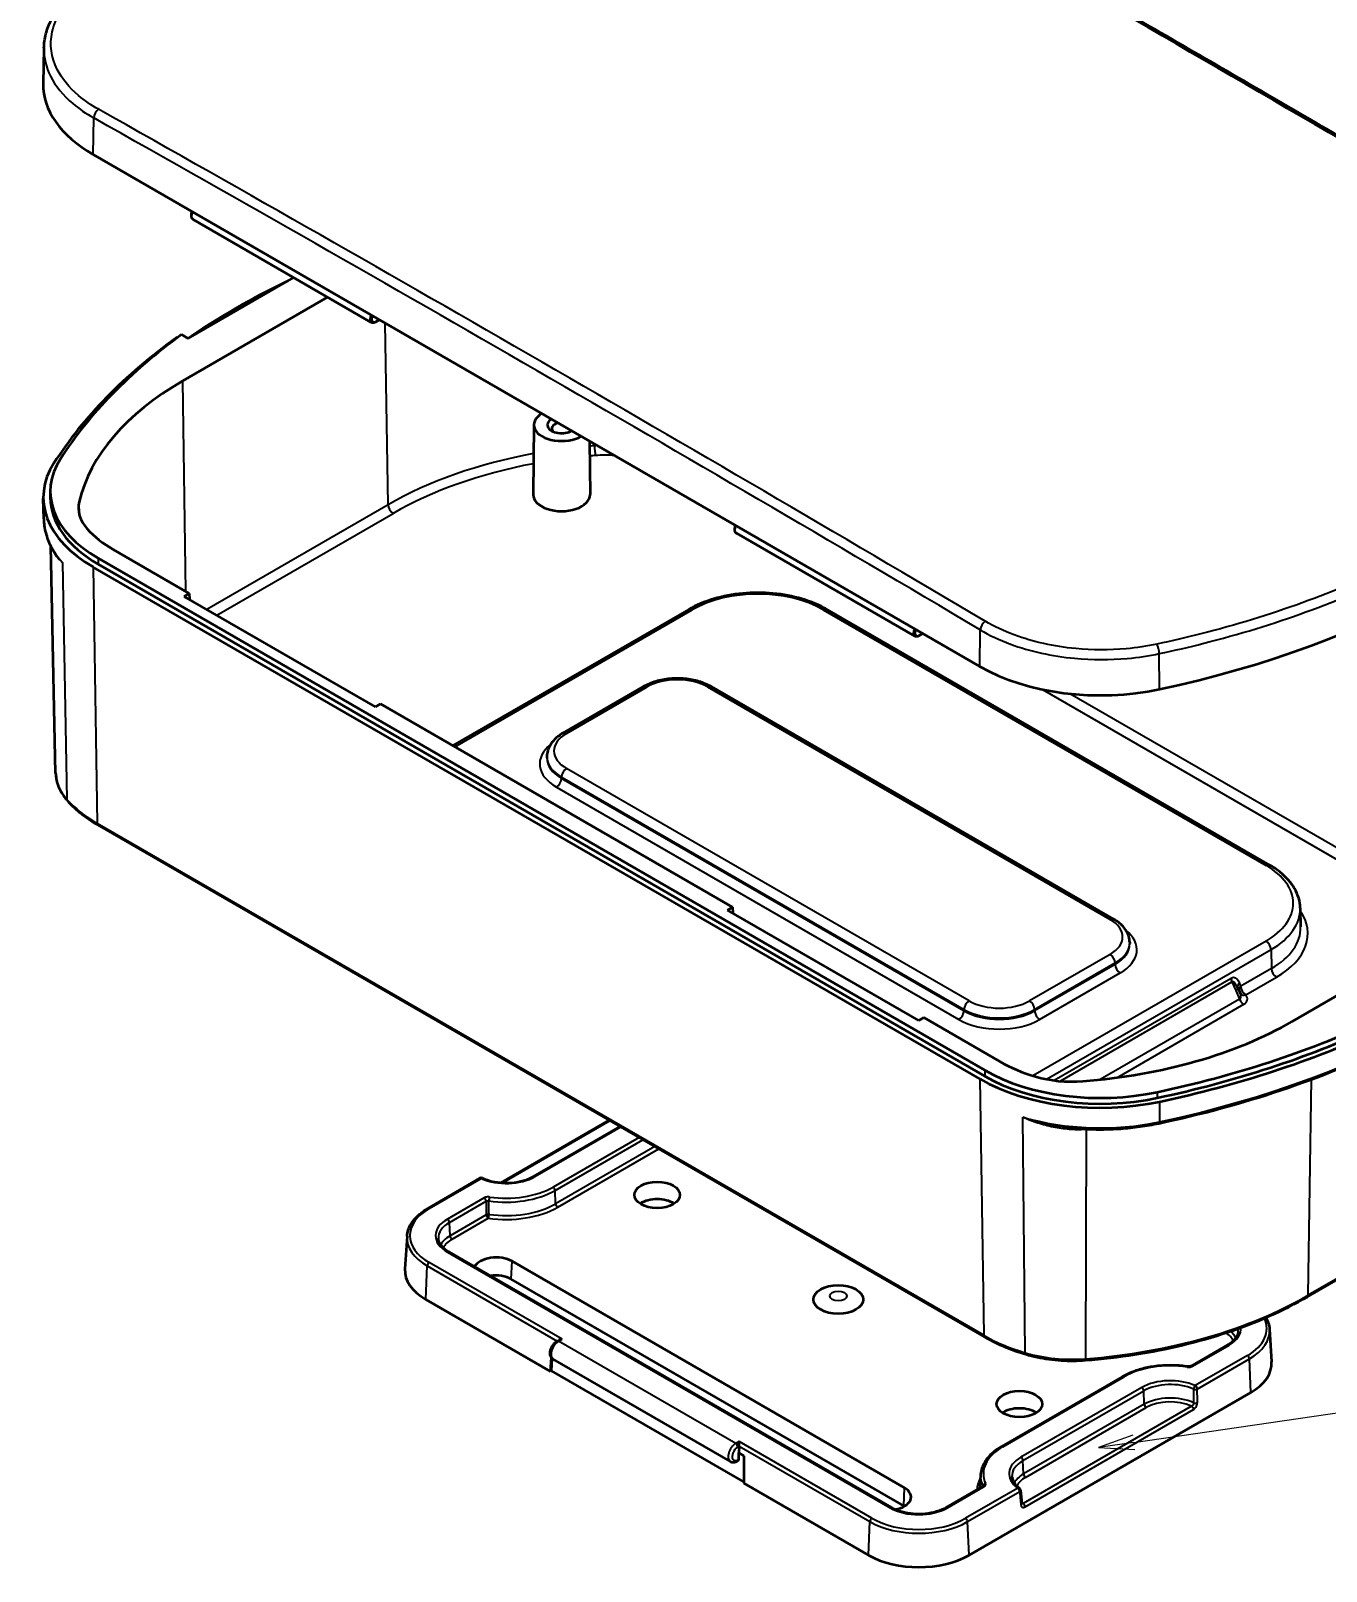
# Model space of a CAD drawing. Header units: millimetres. Extents: x 204 to 2721, y 201 to 622.
# Drawn here: x 434.2 to 525.3, y 266.4 to 374.6 of the extents above; entities that cross this region are included whole.
import ezdxf

# ---------------------------------------------------------------- set-up
doc = ezdxf.new("R2010")
doc.units = ezdxf.units.MM
doc.header["$LTSCALE"] = 1.5
for name, color, linetype, lineweight in [('Symbol (TK)', 100, 'Continuous', 18), ('Visible (ISO)', 7, 'Continuous', 35), ('Visible Narrow (ISO)', 7, 'Continuous', 25)]:
    doc.layers.add(name, color=color, linetype=linetype, lineweight=lineweight)
doc.styles.add('Note Text (TK2)', font='MS PGothic.ttf')

# ---------------------------------------------------------------- blocks, each defined once
blk = doc.blocks.new('バルーン1')
at = {"layer": 'Symbol (TK)', "color": 100}
for p, q in [((321.98, 82.72), (369.21, 89.59)), ((321.91, 83.22), (319.51, 82.36)), ((321.98, 82.72), (319.51, 82.36)), ((319.51, 82.36), (322.06, 82.23))]:
    blk.add_line(p, q, dxfattribs=at)
at = {"layer": 'Symbol (TK)'}
blk.add_circle((372.17, 90.02), 3, dxfattribs=at)
at = {"layer": 'Symbol (TK)', "color": 7, "insert": (372.17, 90.02), "char_height": 2, "attachment_point": 5, "style": 'Note Text (TK2)'}
blk.add_mtext('3', dxfattribs=at)

msp = doc.modelspace()

# ---------------------------------------------------------------- linework, layer by layer
at = {"layer": 'Visible (ISO)'}
for p, q in [((435.146, 373.369), (435.093, 370.892)), ((438.607, 365.908), (500.905, 329.94)), ((458.153, 354.114), (445.623, 361.349)), ((445.283, 352.982), (452.699, 357.263)), ((444.9, 350.008), (455.083, 355.887)), ((458.452, 354.135), (458.725, 354.293)), ((444.534, 353.042), (444.497, 353.064)), ((445.283, 352.982), (444.819, 353.25)), ((469.576, 346.91), (469.524, 342.011)), ((473.483, 345.772), (473.524, 342.011)), ((435.592, 342.229), (435.592, 341.821)), ((435.132, 340.303), (435.102, 341.735)), ((496.337, 332.069), (483.807, 339.303)), ((435.969, 322.45), (435.628, 338.383)), ((445.361, 335.064), (440.021, 338.147)), ((500.911, 300.958), (438.613, 336.925)), ((438.96, 337.534), (501.258, 301.567)), ((438.96, 337.126), (501.258, 301.158)), ((445.007, 334.86), (445.361, 335.064)), ((458.442, 327.103), (445.007, 334.86)), ((445.361, 335.064), (445.367, 334.652)), ((480.46, 333.949), (463.876, 324.374)), ((521.277, 315.986), (490.165, 333.949)), ((496.636, 332.09), (496.908, 332.247)), ((477.278, 328.519), (471.621, 325.253)), ((510.317, 312.189), (482.033, 328.519)), ((458.796, 327.307), (458.442, 327.103)), ((483.544, 313.018), (458.796, 327.307)), ((470.49, 323.624), (470.488, 323.528)), ((438.94, 318.803), (501.237, 282.835)), ((483.191, 312.814), (483.544, 313.018)), ((496.626, 305.058), (483.191, 312.814)), ((483.544, 313.018), (483.551, 312.607)), ((537.038, 313.18), (522.863, 304.996)), ((523.433, 312.953), (523.461, 311.633)), ((511.448, 310.56), (511.45, 310.464)), ((519.063, 307.312), (519.226, 306.939)), ((496.979, 305.262), (496.626, 305.058)), ((502.319, 302.179), (496.979, 305.262)), ((467.261, 293.667), (474.868, 298.059)), ((469.548, 294.107), (475.63, 297.619)), ((462.123, 291.862), (465.782, 293.974)), ((523.945, 285.652), (538.12, 293.835)), ((460.664, 289.901), (460.517, 287.61)), ((494.713, 270.837), (463.6, 288.8)), ((468.044, 288.147), (495.621, 272.226)), ((495.565, 270.969), (467.988, 286.891)), ((461.978, 285.462), (470.733, 280.407)), ((471.211, 282.532), (471.357, 282.616)), ((521.274, 283.37), (521.421, 281.078)), ((470.898, 282.225), (470.9, 282.244)), ((470.9, 282.244), (470.908, 282.239)), ((470.901, 282.229), (470.901, 282.243)), ((518.338, 282.268), (515.764, 280.782)), ((470.733, 280.407), (470.82, 281.364)), ((470.818, 280.456), (470.733, 280.407)), ((470.818, 280.456), (470.858, 281.32)), ((484.335, 272.652), (470.818, 280.456)), ((483.382, 274.075), (470.936, 281.26)), ((510.913, 280.023), (502.428, 275.124)), ((500.161, 267.499), (519.96, 278.93)), ((484.002, 275.152), (483.981, 274.691)), ((484.002, 275.161), (484.002, 275.479)), ((483.857, 274.102), (483.941, 274.151)), ((483.981, 274.691), (484.335, 274.487)), ((483.983, 274.243), (483.983, 274.69)), ((484.335, 274.487), (484.335, 272.554)), ((500.969, 273.163), (500.91, 272.249)), ((484.335, 272.554), (493.09, 267.499)), ((501.113, 272.323), (498.539, 270.837))]:
    msp.add_line(p, q, dxfattribs=at)
for centre, start, end in [((465.882, 293.801), 65.72185, 120), ((503.575, 272.039), 4.87454, 53.53549)]:
    msp.add_arc(centre, 0.2, start, end, dxfattribs=at)
for centre, major_axis, ratio, start_param, end_param in [((447.092, 370.806), (-12, 0), 0.5773503, 6.2708424, 7.0685835), ((487.434, 332.614), (54.978, 0), 0.5773503, 2.2650543, 2.4446971), ((487.434, 333.227), (-54.991, 0), 0.5773503, 5.6083135, 5.9296955), ((487.434, 333.635), (-54.5, 0), 0.5773503, 5.6101216, 5.9296955), ((463.022, 339.545), (-25.628, 0), 0.5773503, 5.4977871, 6.1498428), ((471.524, 346.903), (-1.948, 0), 0.5773503, 5.4977871, 8.6393798), ((471.524, 346.903), (-1, 0), 0.5773503, 5.4977871, 8.6393798), ((471.524, 346.658), (-0.697, 0), 0.5773503, 5.0531128, 6.8822816), ((471.524, 346.658), (0.697, 0), 0.5773503, 5.684089, 5.9424615), ((494.505, 358.13), (55, 0), 0.5773503, 5.0658788, 5.9296955), ((447.092, 341.821), (-11.991, 0), 0.5773503, 5.9296955, 7.0685835), ((447.092, 342.229), (-11.5, 0), 0.5773503, 5.9296955, 7.0685835), ((471.524, 342.004), (2, 0), 0.5773503, 3.1354218, 6.2893562), ((447.092, 341.821), (-11.5, 0), 0.5773503, 0, 0.7853982), ((443.2, 341.08), (-5.628, 0), 0.5773503, 6.1498428, 6.7557206), ((447.092, 342.229), (-10, 0), 0.5773503, 0.4725353, 0.7853982), ((509.39, 334.839), (12, 0), 0.5773503, 3.9269908, 5.0658788), ((504.741, 315.459), (-25.628, 0), 0.5773503, 1.7041389, 2.3561945), ((494.505, 329.552), (54.5, 0), 0.5773503, 5.0658788, 5.3854527), ((494.505, 329.144), (54.5, 0), 0.5773503, 5.0658788, 5.3862604), ((494.505, 329.144), (-54.991, 0), 0.5773503, 1.9242862, 2.2456682), ((509.39, 306.261), (-10, 0), 0.5773503, 0.7853982, 1.0982611), ((509.39, 305.853), (-11.991, 0), 0.5773503, 0.7853982, 1.9242862), ((509.39, 306.261), (11.5, 0), 0.5773503, 3.9269908, 5.0658788), ((509.39, 305.853), (11.5, 0), 0.5773503, 3.9269908, 5.0658788), ((507.4, 304.014), (-5.628, 0), 0.5773503, 1.0982611, 1.7041389), ((478.241, 291.585), (-1.6, 0), 0.5773503, 3.866295, 5.558483), ((466.927, 287.503), (-1.579, 0), 0.5773503, 3.9269908, 6.003098), ((465.513, 287.503), (-5, 0), 0.5773503, 6.2461189, 7.0685835), ((466.927, 286.278), (-1.5, 0), 0.5773503, 3.9269908, 4.9850652), ((471.557, 282.501), (0.283, 0), 0.5773503, 1.5707963, 2.3561945), ((516.425, 280.971), (5, 0), 0.5773503, 5.4977871, 6.3202517), ((503.697, 276.888), (-1.6, 0), 0.5773503, 3.866295, 5.558483), ((483.86, 275.234), (-0.092, 0.178), 0.6067281, 3.9560604, 4.0084203), ((483.841, 274.325), (0.1, -0.173), 0.5773503, 0, 0.7853982), ((494.505, 271.581), (1.579, 0), 0.5773503, 5.0077504, 7.0685835), ((1404.687, 847.112), (585.353, 1142.403), 0.6045623, 2.3727962, 2.3736715), ((494.505, 270.356), (-1.5, 0), 0.5773503, 3.8745599, 3.9269908), ((496.626, 269.54), (5, 0), 0.5773503, 3.9269908, 5.4977871)]:
    msp.add_ellipse(centre, major_axis=major_axis, ratio=ratio, start_param=start_param, end_param=end_param, dxfattribs=at)
for centre, major_axis in [((478.241, 292.81), (1.6, 0)), ((490.969, 285.462), (1.75, 0)), ((503.697, 278.113), (1.6, 0))]:
    msp.add_ellipse(centre, major_axis=major_axis, ratio=0.5773503, dxfattribs=at)
for points, knots in [([(480.887, 393.15), (485.039, 390.811), (489.192, 388.459), (497.499, 383.733), (501.653, 381.358), (509.96, 376.585), (514.114, 374.186), (522.422, 369.367), (526.576, 366.945), (534.885, 362.079), (539.039, 359.634), (543.194, 357.177)], [1.558526565, 1.558526565, 1.558526565, 1.558526565, 1.56343447, 1.56343447, 1.568342374, 1.568342374, 1.573250279, 1.573250279, 1.578158184, 1.578158184, 1.583066089, 1.583066089, 1.583066089, 1.583066089]), ([(435.146, 373.369), (435.15, 373.538), (435.163, 373.707), (435.211, 374.044), (435.244, 374.212), (435.331, 374.544), (435.384, 374.709), (435.509, 375.035), (435.581, 375.196), (435.743, 375.515), (435.833, 375.671), (435.931, 375.825)], [0.91312996, 0.91312996, 0.91312996, 0.91312996, 0.99123119, 0.99123119, 1.06933242, 1.06933242, 1.14743365, 1.14743365, 1.22553488, 1.22553488, 1.30363611, 1.30363611, 1.30363611, 1.30363611]), ([(445.552, 361.898), (445.542, 361.876), (445.533, 361.854), (445.507, 361.782), (445.495, 361.731), (445.484, 361.631), (445.486, 361.582), (445.505, 361.492), (445.523, 361.45), (445.569, 361.388), (445.594, 361.365), (445.623, 361.349)], [0.9143746, 0.9143746, 0.9143746, 0.9143746, 1.0716408, 1.0716408, 1.4218612, 1.4218612, 1.7755651, 1.7755651, 2.1081064, 2.1081064, 2.3561945, 2.3561945, 2.3561945, 2.3561945]), ([(458.452, 354.135), (458.433, 354.124), (458.414, 354.115), (458.375, 354.099), (458.355, 354.093), (458.315, 354.085), (458.294, 354.083), (458.253, 354.083), (458.232, 354.085), (458.191, 354.096), (458.172, 354.104), (458.153, 354.114)], [3.14159265, 3.14159265, 3.14159265, 3.14159265, 3.29867229, 3.29867229, 3.45575192, 3.45575192, 3.61283155, 3.61283155, 3.76991118, 3.76991118, 3.92699082, 3.92699082, 3.92699082, 3.92699082]), ([(435.132, 340.303), (435.136, 340.139), (435.149, 339.975), (435.195, 339.648), (435.228, 339.486), (435.312, 339.162), (435.363, 339.002), (435.485, 338.684), (435.555, 338.526), (435.714, 338.215), (435.802, 338.062), (435.899, 337.91)], [2.3685374, 2.3685374, 2.3685374, 2.3685374, 2.43695971, 2.43695971, 2.50538203, 2.50538203, 2.57380435, 2.57380435, 2.64222666, 2.64222666, 2.71064898, 2.71064898, 2.71064898, 2.71064898]), ([(483.736, 339.852), (483.726, 339.831), (483.717, 339.809), (483.691, 339.737), (483.679, 339.686), (483.668, 339.586), (483.67, 339.537), (483.689, 339.447), (483.706, 339.405), (483.753, 339.343), (483.778, 339.32), (483.807, 339.303)], [0.9143746, 0.9143746, 0.9143746, 0.9143746, 1.0716408, 1.0716408, 1.4218612, 1.4218612, 1.7755651, 1.7755651, 2.1081064, 2.1081064, 2.3561945, 2.3561945, 2.3561945, 2.3561945]), ([(490.165, 333.949), (489.643, 334.25), (489.049, 334.498), (487.767, 334.875), (487.08, 335.004), (485.672, 335.133), (484.952, 335.133), (483.545, 335.004), (482.857, 334.875), (481.575, 334.498), (480.981, 334.25), (480.46, 333.949)], [0, 0, 0, 0, 0.3141593, 0.3141593, 0.6283185, 0.6283185, 0.9424778, 0.9424778, 1.2566371, 1.2566371, 1.5707963, 1.5707963, 1.5707963, 1.5707963]), ([(496.636, 332.09), (496.617, 332.079), (496.598, 332.069), (496.559, 332.054), (496.539, 332.048), (496.498, 332.039), (496.478, 332.037), (496.436, 332.038), (496.416, 332.04), (496.375, 332.05), (496.355, 332.058), (496.337, 332.069)], [3.14159265, 3.14159265, 3.14159265, 3.14159265, 3.29867229, 3.29867229, 3.45575192, 3.45575192, 3.61283155, 3.61283155, 3.76991118, 3.76991118, 3.92699082, 3.92699082, 3.92699082, 3.92699082]), ([(482.033, 328.519), (481.771, 328.671), (481.477, 328.793), (480.848, 328.978), (480.513, 329.04), (479.83, 329.103), (479.481, 329.103), (478.797, 329.04), (478.463, 328.978), (477.834, 328.793), (477.54, 328.671), (477.278, 328.519)], [0, 0, 0, 0, 0.3141593, 0.3141593, 0.6283185, 0.6283185, 0.9424778, 0.9424778, 1.2566371, 1.2566371, 1.5707963, 1.5707963, 1.5707963, 1.5707963]), ([(471.621, 325.253), (471.492, 325.179), (471.371, 325.097), (471.147, 324.92), (471.044, 324.824), (470.86, 324.618), (470.779, 324.508), (470.643, 324.274), (470.589, 324.15), (470.514, 323.892), (470.493, 323.758), (470.49, 323.624)], [1.57079633, 1.57079633, 1.57079633, 1.57079633, 1.72540738, 1.72540738, 1.88001843, 1.88001843, 2.03462948, 2.03462948, 2.18924053, 2.18924053, 2.34385158, 2.34385158, 2.34385158, 2.34385158]), ([(435.969, 322.45), (435.972, 322.313), (435.986, 322.176), (436.035, 321.905), (436.07, 321.77), (436.162, 321.504), (436.218, 321.373), (436.351, 321.115), (436.427, 320.989), (436.598, 320.742), (436.693, 320.622), (436.796, 320.505)], [2.3685374, 2.3685374, 2.3685374, 2.3685374, 2.46057587, 2.46057587, 2.55261434, 2.55261434, 2.64465281, 2.64465281, 2.73669128, 2.73669128, 2.82872974, 2.82872974, 2.82872974, 2.82872974]), ([(436.796, 320.505), (436.908, 320.378), (437.027, 320.254), (437.277, 320.011), (437.408, 319.891), (437.683, 319.658), (437.827, 319.544), (438.125, 319.322), (438.281, 319.214), (438.602, 319.004), (438.768, 318.901), (438.94, 318.803)], [2.82872974, 2.82872974, 2.82872974, 2.82872974, 2.89130233, 2.89130233, 2.95387491, 2.95387491, 3.01644749, 3.01644749, 3.07902007, 3.07902007, 3.14159265, 3.14159265, 3.14159265, 3.14159265]), ([(513.496, 297.837), (516.461, 298.468), (519.331, 299.248), (524.799, 301.082), (527.396, 302.136), (532.24, 304.487), (534.487, 305.784), (538.564, 308.584), (540.395, 310.087), (543.583, 313.256), (544.942, 314.923), (546.043, 316.646)], [4.28048065, 4.28048065, 4.28048065, 4.28048065, 4.45324398, 4.45324398, 4.62600731, 4.62600731, 4.79877065, 4.79877065, 4.97153398, 4.97153398, 5.14429731, 5.14429731, 5.14429731, 5.14429731]), ([(523.433, 312.953), (523.428, 313.191), (523.391, 313.429), (523.255, 313.892), (523.158, 314.118), (522.908, 314.549), (522.757, 314.756), (522.408, 315.147), (522.21, 315.332), (521.773, 315.677), (521.534, 315.838), (521.277, 315.986)], [5.51013005, 5.51013005, 5.51013005, 5.51013005, 5.6647411, 5.6647411, 5.81935215, 5.81935215, 5.97396321, 5.97396321, 6.12857426, 6.12857426, 6.28318531, 6.28318531, 6.28318531, 6.28318531]), ([(511.448, 310.56), (511.445, 310.694), (511.424, 310.828), (511.349, 311.086), (511.295, 311.21), (511.16, 311.444), (511.078, 311.554), (510.894, 311.76), (510.791, 311.856), (510.567, 312.033), (510.446, 312.115), (510.317, 312.189)], [5.51013005, 5.51013005, 5.51013005, 5.51013005, 5.6647411, 5.6647411, 5.81935215, 5.81935215, 5.97396321, 5.97396321, 6.12857426, 6.12857426, 6.28318531, 6.28318531, 6.28318531, 6.28318531]), ([(506.691, 297.593), (507.14, 297.532), (507.595, 297.487), (508.511, 297.427), (508.972, 297.412), (509.894, 297.414), (510.355, 297.431), (511.27, 297.494), (511.724, 297.542), (512.621, 297.667), (513.063, 297.744), (513.496, 297.837)], [3.69734925, 3.69734925, 3.69734925, 3.69734925, 3.81397553, 3.81397553, 3.93060181, 3.93060181, 4.04722809, 4.04722809, 4.16385437, 4.16385437, 4.28048065, 4.28048065, 4.28048065, 4.28048065]), ([(465.964, 293.983), (466.167, 293.892), (466.396, 293.816), (466.884, 293.706), (467.143, 293.671), (467.669, 293.645), (467.935, 293.655), (468.451, 293.717), (468.7, 293.77), (469.158, 293.913), (469.368, 294.003), (469.548, 294.107)], [3.2637842, 3.2637842, 3.2637842, 3.2637842, 3.5535051, 3.5535051, 3.8432261, 3.8432261, 4.1329471, 4.1329471, 4.422668, 4.422668, 4.712389, 4.712389, 4.712389, 4.712389]), ([(460.664, 289.901), (460.674, 290.053), (460.703, 290.203), (460.799, 290.497), (460.866, 290.641), (461.034, 290.918), (461.135, 291.052), (461.368, 291.306), (461.5, 291.428), (461.792, 291.656), (461.951, 291.763), (462.123, 291.862)], [3.9640572, 3.9640572, 3.9640572, 3.9640572, 4.11372356, 4.11372356, 4.26338991, 4.26338991, 4.41305627, 4.41305627, 4.56272262, 4.56272262, 4.71238898, 4.71238898, 4.71238898, 4.71238898]), ([(463.6, 288.8), (463.507, 288.854), (463.422, 288.911), (463.269, 289.03), (463.202, 289.093), (463.085, 289.22), (463.036, 289.285), (462.957, 289.415), (462.927, 289.481), (462.884, 289.611), (462.872, 289.676), (462.868, 289.741)], [3.14159265, 3.14159265, 3.14159265, 3.14159265, 3.29125901, 3.29125901, 3.44092537, 3.44092537, 3.59059172, 3.59059172, 3.74025808, 3.74025808, 3.88992443, 3.88992443, 3.88992443, 3.88992443]), ([(508.348, 281.195), (509.517, 281.285), (510.675, 281.42), (512.953, 281.775), (514.072, 281.995), (516.251, 282.519), (517.312, 282.822), (519.356, 283.505), (520.341, 283.885), (522.216, 284.717), (523.108, 285.168), (523.945, 285.652)], [4.06033335, 4.06033335, 4.06033335, 4.06033335, 4.19074448, 4.19074448, 4.3211556, 4.3211556, 4.45156673, 4.45156673, 4.58197785, 4.58197785, 4.71238898, 4.71238898, 4.71238898, 4.71238898]), ([(521.023, 284.189), (521.091, 284.068), (521.146, 283.944), (521.235, 283.671), (521.265, 283.521), (521.274, 283.37)], [0.47004067, 0.47004067, 0.47004067, 0.47004067, 0.59866542, 0.59866542, 0.74833178, 0.74833178, 0.74833178, 0.74833178]), ([(470.936, 281.26), (470.894, 281.285), (470.856, 281.318), (470.793, 281.397), (470.769, 281.444), (470.732, 281.552), (470.723, 281.614), (470.722, 281.752), (470.732, 281.827), (470.773, 281.979), (470.802, 282.054), (470.877, 282.197), (470.921, 282.264), (471.022, 282.386), (471.079, 282.44), (471.163, 282.503), (471.187, 282.518), (471.211, 282.532)], [2.3561945, 2.3561945, 2.3561945, 2.3561945, 2.5792375, 2.5792375, 2.8239863, 2.8239863, 3.1283899, 3.1283899, 3.4880348, 3.4880348, 3.8533976, 3.8533976, 4.213892, 4.213892, 4.5766822, 4.5766822, 4.712389, 4.712389, 4.712389, 4.712389]), ([(501.237, 282.835), (501.409, 282.736), (501.585, 282.64), (501.948, 282.455), (502.134, 282.366), (502.516, 282.195), (502.711, 282.113), (503.109, 281.957), (503.313, 281.882), (503.727, 281.74), (503.938, 281.673), (504.152, 281.61)], [3.14159265, 3.14159265, 3.14159265, 3.14159265, 3.20416524, 3.20416524, 3.26673782, 3.26673782, 3.3293104, 3.3293104, 3.39188298, 3.39188298, 3.45445556, 3.45445556, 3.45445556, 3.45445556]), ([(519.07, 283.209), (519.066, 283.144), (519.054, 283.079), (519.011, 282.949), (518.981, 282.883), (518.902, 282.753), (518.853, 282.688), (518.736, 282.561), (518.669, 282.498), (518.516, 282.379), (518.431, 282.322), (518.338, 282.268)], [0.82246455, 0.82246455, 0.82246455, 0.82246455, 0.9721309, 0.9721309, 1.12179726, 1.12179726, 1.27146361, 1.27146361, 1.42112997, 1.42112997, 1.57079633, 1.57079633, 1.57079633, 1.57079633]), ([(504.152, 281.61), (504.41, 281.534), (504.675, 281.467), (505.217, 281.352), (505.493, 281.305), (506.055, 281.229), (506.339, 281.201), (506.911, 281.164), (507.199, 281.156), (507.775, 281.16), (508.062, 281.173), (508.348, 281.195)], [3.45445556, 3.45445556, 3.45445556, 3.45445556, 3.57563112, 3.57563112, 3.69680668, 3.69680668, 3.81798224, 3.81798224, 3.93915779, 3.93915779, 4.06033335, 4.06033335, 4.06033335, 4.06033335]), ([(515.511, 280.747), (515.19, 280.795), (514.861, 280.824), (514.2, 280.842), (513.867, 280.831), (513.214, 280.77), (512.892, 280.72), (512.272, 280.582), (511.974, 280.494), (511.414, 280.283), (511.152, 280.161), (510.913, 280.023)], [0.5296011, 0.5296011, 0.5296011, 0.5296011, 0.7378402, 0.7378402, 0.9460792, 0.9460792, 1.1543182, 1.1543182, 1.3625573, 1.3625573, 1.5707963, 1.5707963, 1.5707963, 1.5707963]), ([(515.764, 280.782), (515.755, 280.777), (515.744, 280.771), (515.716, 280.761), (515.7, 280.756), (515.666, 280.748), (515.647, 280.745), (515.608, 280.742), (515.589, 280.741), (515.549, 280.742), (515.53, 280.744), (515.511, 280.747), (515.511, 280.747), (515.511, 280.747)], [0, 0, 0, 0, 0.008249023, 0.008249023, 0.016567038, 0.016567038, 0.024885053, 0.024885053, 0.033203068, 0.033203068, 0.041521083, 0.041521083, 0.041590074, 0.041590074, 0.041590074, 0.041590074]), ([(502.428, 275.124), (502.257, 275.025), (502.097, 274.918), (501.805, 274.689), (501.673, 274.568), (501.44, 274.314), (501.339, 274.18), (501.171, 273.903), (501.104, 273.759), (501.008, 273.465), (500.979, 273.314), (500.969, 273.163)], [1.57079633, 1.57079633, 1.57079633, 1.57079633, 1.72046268, 1.72046268, 1.87012904, 1.87012904, 2.01979539, 2.01979539, 2.16946175, 2.16946175, 2.31912811, 2.31912811, 2.31912811, 2.31912811]), ([(483.382, 274.075), (483.412, 274.058), (483.444, 274.045), (483.511, 274.027), (483.544, 274.023), (483.611, 274.022), (483.644, 274.026), (483.708, 274.039), (483.739, 274.048), (483.799, 274.072), (483.828, 274.086), (483.857, 274.102)], [3.92699082, 3.92699082, 3.92699082, 3.92699082, 4.08407045, 4.08407045, 4.24115008, 4.24115008, 4.39822972, 4.39822972, 4.55530935, 4.55530935, 4.71238898, 4.71238898, 4.71238898, 4.71238898]), ([(503.173, 273.003), (503.176, 272.949), (503.186, 272.894), (503.217, 272.785), (503.238, 272.731), (503.294, 272.621), (503.329, 272.567), (503.411, 272.458), (503.458, 272.405), (503.567, 272.3), (503.627, 272.249), (503.694, 272.2)], [2.39326087, 2.39326087, 2.39326087, 2.39326087, 2.51848892, 2.51848892, 2.64371697, 2.64371697, 2.76894502, 2.76894502, 2.89417307, 2.89417307, 3.01940112, 3.01940112, 3.01940112, 3.01940112]), ([(501.137, 272.341), (501.137, 272.341), (501.137, 272.341), (501.135, 272.339), (501.132, 272.336), (501.125, 272.33), (501.119, 272.327), (501.113, 272.323)], [0.02643029, 0.02643029, 0.02643029, 0.02643029, 0.029708155, 0.029708155, 0.035649115, 0.035649115, 0.041590074, 0.041590074, 0.041590074, 0.041590074]), ([(498.539, 270.837), (498.348, 270.727), (498.124, 270.632), (497.631, 270.484), (497.362, 270.432), (496.806, 270.377), (496.52, 270.375), (495.96, 270.421), (495.686, 270.47), (495.183, 270.611), (494.953, 270.704), (494.742, 270.821), (494.727, 270.829), (494.713, 270.837)], [1.5707963, 1.5707963, 1.5707963, 1.5707963, 1.8780183, 1.8780183, 2.1872073, 2.1872073, 2.4981185, 2.4981185, 2.8091058, 2.8091058, 3.1184842, 3.1184842, 3.1415927, 3.1415927, 3.1415927, 3.1415927]), ([(503.859, 271.11), (503.859, 271.11), (503.858, 271.111), (503.857, 271.114), (503.856, 271.117), (503.854, 271.126), (503.853, 271.132), (503.853, 271.138)], [0.045348968, 0.045348968, 0.045348968, 0.045348968, 0.050023963, 0.050023963, 0.055434539, 0.055434539, 0.060845114, 0.060845114, 0.060845114, 0.060845114])]:
    msp.add_open_spline(points, degree=3, knots=knots, dxfattribs=at)
msp.add_open_spline([(519.226, 306.938), (519.226, 306.938), (519.226, 306.939), (519.226, 306.939)], degree=3, dxfattribs=at)
at = {"layer": 'Visible Narrow (ISO)'}
for p, q in [((438.607, 365.908), (438.645, 368.475)), ((458.697, 354.309), (458.473, 354.179)), ((459.328, 341.3), (459.137, 354.055)), ((445.122, 335.202), (444.9, 350.008)), ((473.837, 345.444), (473.837, 345.568)), ((437.641, 340.57), (437.621, 341.512)), ((459.328, 341.3), (446.59, 333.946)), ((447.291, 333.541), (459.681, 340.695)), ((436.442, 337.245), (436.761, 320.601)), ((438.613, 336.925), (438.888, 318.913)), ((438.96, 337.534), (438.96, 337.126)), ((464.022, 324.29), (480.71, 333.924)), ((489.915, 333.924), (521.027, 315.961)), ((496.88, 332.263), (496.656, 332.134)), ((500.905, 329.94), (500.943, 332.508)), ((513.544, 328.339), (513.526, 330.836)), ((471.871, 325.229), (477.528, 328.495)), ((481.783, 328.495), (510.067, 312.165)), ((505.325, 328.32), (534.294, 311.595)), ((534.995, 312), (507.243, 328.022)), ((500.155, 306.442), (471.871, 322.772)), ((471.163, 321.465), (499.447, 305.135)), ((471.518, 322.167), (471.516, 322.07)), ((499.8, 305.74), (471.516, 322.07)), ((471.518, 322.167), (499.802, 305.837)), ((501.186, 282.946), (438.888, 318.913)), ((521.027, 310.647), (504.634, 301.183)), ((510.067, 309.708), (504.41, 306.442)), ((505.606, 300.934), (521.381, 310.042)), ((521.381, 310.042), (521.401, 308.71)), ((504.764, 305.837), (510.421, 309.103)), ((510.422, 309.006), (504.765, 305.74)), ((510.421, 309.103), (510.422, 309.006)), ((521.401, 308.71), (519.249, 307.467)), ((505.119, 305.135), (510.776, 308.401)), ((518.57, 308.019), (506.146, 300.846)), ((506.553, 300.802), (518.633, 307.776)), ((518.577, 308.023), (518.57, 308.019)), ((518.633, 307.776), (518.894, 307.179)), ((519.602, 306.862), (521.754, 308.104)), ((519.165, 306.558), (509.377, 300.906)), ((518.894, 307.179), (519.165, 306.558)), ((499.802, 305.837), (499.8, 305.74)), ((504.764, 305.837), (504.765, 305.74)), ((510.535, 301.045), (519.462, 306.199)), ((500.911, 300.958), (501.186, 282.946)), ((501.258, 301.567), (501.258, 301.158)), ((523.997, 285.763), (524.228, 300.93)), ((513.371, 300.032), (513.371, 299.624)), ((513.541, 299.358), (513.531, 297.942)), ((467.365, 293.66), (474.926, 298.026)), ((504.109, 281.718), (503.946, 298.272)), ((469.648, 294.097), (475.689, 297.585)), ((476.966, 296.848), (470.925, 293.36)), ((471.066, 293.124), (477.241, 296.689)), ((508.362, 281.297), (508.408, 297.435)), ((478.075, 296.207), (471.107, 292.185)), ((471.249, 291.948), (478.351, 296.049)), ((462.223, 291.852), (465.882, 293.964)), ((538.171, 293.946), (523.997, 285.763)), ((466.074, 292.601), (463.5, 291.115)), ((463.641, 290.878), (466.215, 292.364)), ((471.107, 292.185), (471.066, 293.124)), ((466.233, 291.411), (463.683, 289.939)), ((463.824, 289.703), (466.374, 291.175)), ((463.683, 289.939), (463.641, 290.878)), ((471.557, 282.664), (462.223, 288.053)), ((463.5, 288.79), (494.613, 270.827)), ((467.988, 286.891), (468.044, 288.147)), ((461.978, 285.462), (462.082, 287.817)), ((462.082, 287.817), (471.223, 282.539)), ((471.311, 282.522), (471.557, 282.664)), ((483.757, 275.337), (471.311, 282.522)), ((515.864, 280.772), (518.438, 282.258)), ((519.715, 281.521), (516.056, 279.408)), ((516.198, 279.172), (519.856, 281.285)), ((519.96, 278.93), (519.856, 281.285)), ((502.528, 275.114), (511.013, 280.013)), ((512.29, 279.275), (503.805, 274.377)), ((503.946, 274.14), (512.432, 279.039)), ((512.473, 278.1), (512.432, 279.039)), ((515.792, 277.967), (503.95, 271.13)), ((512.473, 278.1), (503.988, 273.201)), ((504.091, 270.894), (515.933, 277.731)), ((504.129, 272.965), (512.614, 277.864)), ((484.002, 275.479), (483.757, 275.337)), ((483.898, 275.092), (484.002, 275.152)), ((493.336, 270.09), (484.002, 275.479)), ((484.002, 275.161), (493.195, 269.854)), ((483.983, 274.243), (483.898, 274.194)), ((503.988, 273.201), (503.946, 274.14)), ((495.565, 270.969), (495.621, 272.226)), ((498.639, 270.827), (501.213, 272.313)), ((503.575, 272.202), (499.916, 270.09)), ((500.057, 269.854), (503.716, 271.966)), ((493.09, 267.499), (493.195, 269.854)), ((500.161, 267.499), (500.057, 269.854))]:
    msp.add_line(p, q, dxfattribs=at)
for centre, major_axis, ratio, start_param, end_param in [((556.103, -2530.501), (1841.804, -3082.488), 0.5671862, 2.3353491, 2.3598886), ((438.999, 368.672), (-0.245, -0.436), 0.5842659, 3.9288716, 5.4740172), ((425.835, -2605.711), (-1747.784, 3136.755), 0.5873385, 5.4943977, 5.5189372), ((425.491, -2605.903), (1747.54, -3136.318), 0.5873385, 2.352805, 2.3773445), ((445.87, 361.784), (0.245, 0.436), 0.5853545, 1.6839885, 3.1344134), ((458.407, 354.545), (-0.255, -0.43), 0.5692334, 4.8395498, 6.2899746), ((458.477, 354.503), (0.205, 0.343), 0.5671877, 1.7267745, 3.9354181), ((458.402, 354.222), (0.05, -0.0866), 0.5773503, 0, 0.7679449), ((477.197, 330.984), (-25.27, 0), 0.5773503, 4.8457315, 4.8597145), ((474.538, 342.428), (-5.27, 0), 0.5773503, 4.8091354, 4.8457315), ((473.904, 345.165), (0.039, -0.499), 0.1085514, 4.110153, 5.6634961), ((477.197, 330.984), (-25.27, 0), 0.5773503, 5.01962, 5.4977871), ((477.197, 330.582), (24.77, 0), 0.5773503, 1.8847574, 2.3561945), ((477.197, 330.582), (24.77, 0), 0.5773503, 1.7041389, 1.7208154), ((474.538, 342.027), (4.77, 0), 0.5773503, 1.4203909, 1.7041389), ((459.681, 341.103), (0.25, -0.433), 0.5773503, 3.9444441, 5.4977871), ((447.092, 340.388), (-11.961, 0), 0.5773503, 0.0123429, 0.4725353), ((484.053, 339.738), (0.245, 0.436), 0.5853545, 1.6839885, 3.1344134), ((485.312, 331.267), (6.509, 0), 0.5773503, 0.7853982, 2.3561945), ((480.71, 333.516), (-0.25, 0.433), 0.5773503, 5.4977871, 6.2831853), ((489.915, 333.516), (0.25, 0.433), 0.5773503, 0, 0.7853982), ((496.591, 332.5), (-0.255, -0.43), 0.5692334, 4.8395498, 6.2899746), ((496.661, 332.458), (0.205, 0.343), 0.5671877, 1.7267745, 3.9354181), ((501.297, 332.705), (0.255, 0.43), 0.5703477, 0.7997619, 2.3449074), ((496.586, 332.176), (0.05, -0.0866), 0.5773503, 0, 0.7679449), ((513.353, 331.1), (0.104, -0.489), 0.2829786, 0.9425185, 2.4794364), ((479.655, 327.266), (3.009, 0), 0.5773503, 0.7853982, 2.3561945), ((477.528, 328.086), (-0.25, 0.433), 0.5773503, 5.4977871, 6.2831853), ((481.783, 328.086), (0.25, 0.433), 0.5773503, 0, 0.7853982), ((473.998, 324), (-3.009, 0), 0.5773503, 5.4977871, 7.0685835), ((471.871, 324.82), (-0.25, 0.433), 0.5773503, 5.4977871, 6.2831853), ((473.998, 323.102), (-4.011, 0), 0.5773503, 5.6539959, 7.0685835), ((473.998, 323.599), (-3.509, 0), 0.5773503, 6.2708424, 7.0685835), ((473.998, 323.503), (-3.511, 0), 0.5773503, 6.2708424, 7.0685835), ((471.871, 322.364), (0.25, 0.433), 0.5773503, 0.7853982, 2.3387412), ((443.2, 322.501), (-7.231, 0), 0.5773503, 0.0123429, 0.4725353), ((471.163, 321.873), (0.25, 0.433), 0.5773503, 3.9269908, 5.4803339), ((436.983, 320.671), (-0.187, -0.166), 0.7270226, 5.7287244, 6.2831853), ((447.092, 323.65), (-11.603, 0), 0.5773503, 0.4725353, 0.7853982), ((439.065, 319.019), (-0.125, -0.217), 0.5773503, 5.5152404, 6.2831853), ((494.505, 327.712), (54.961, 0), 0.5773503, 5.0658788, 5.9296955), ((521.027, 315.553), (0.25, 0.433), 0.5773503, 0, 0.7853982), ((516.425, 313.304), (6.509, 0), 0.5773503, 5.4977871, 7.0685835), ((516.425, 312.903), (7.009, 0), 0.5773503, 5.4977871, 6.2955282), ((516.425, 311.181), (7.537, 0), 0.5773503, 5.4977871, 6.6586117), ((510.067, 311.756), (0.25, 0.433), 0.5773503, 0, 0.7853982), ((507.94, 310.936), (3.009, 0), 0.5773503, 5.4977871, 7.0685835), ((507.94, 310.038), (4.011, 0), 0.5773503, 5.4977871, 6.9123748), ((521.027, 310.239), (-0.25, 0.433), 0.5773503, 3.9444441, 5.4977871), ((516.425, 311.582), (7.037, 0), 0.5773503, 5.4977871, 6.2955282), ((510.067, 309.3), (-0.25, 0.433), 0.5773503, 3.9444441, 5.4977871), ((507.94, 310.535), (3.509, 0), 0.5773503, 5.4977871, 6.2955282), ((507.94, 310.439), (3.511, 0), 0.5773503, 5.4977871, 6.2955282), ((510.776, 308.809), (-0.25, 0.433), 0.5773503, 0.8028515, 2.3561945), ((521.754, 308.513), (-0.25, 0.433), 0.5773503, 0.8028515, 2.3561945), ((518.924, 307.822), (0.263, -0.426), 0.5568669, 3.9281724, 4.4836852), ((518.617, 306.471), (0.173, 1.603), 0.4284926, 5.6543797, 6.5866897), ((518.93, 307.826), (-0.25, 0.433), 0.5773503, 0.8028515, 1.3583643), ((518.97, 306.274), (-0.308, 1.513), 0.2525517, 5.4302933, 6.3626033), ((519.514, 307.527), (-0.456, -0.206), 0.742136, 5.2150608, 6.2620825), ((519.602, 307.27), (-0.485, -0.123), 0.687567, 5.3409551, 6.119007), ((518.617, 306.471), (0.173, 1.603), 0.4284926, 5.4283208, 5.6543797), ((519.602, 307.27), (0.25, -0.433), 0.5773503, 3.9444441, 5.4977871), ((500.155, 306.034), (0.25, 0.433), 0.5773503, 0.7853982, 2.3387412), ((502.283, 307.67), (-3.009, 0), 0.5773503, 0.7853982, 2.3561945), ((504.41, 306.034), (-0.25, 0.433), 0.5773503, 3.9444441, 5.4977871), ((518.597, 307.129), (0.458, 0.2), 0.1805972, 5.3364952, 6.2688053), ((518.97, 306.274), (-0.308, 1.513), 0.2525517, 5.4159132, 5.4302933), ((518.614, 307.089), (0.612, -0.48), 0.4928548, 6.0780808, 7.0247709), ((519.462, 306.607), (-0.25, 0.433), 0.5773503, 1.3583643, 2.3561945), ((519.602, 307.27), (-0.387, -0.316), 0.7386997, 0.035993, 1.0285637), ((518.614, 306.681), (1.101, -0.158), 0.5556169, 5.6676627, 6.8260317), ((499.447, 305.543), (0.25, 0.433), 0.5773503, 3.9269908, 5.4803339), ((502.283, 307.173), (-3.511, 0), 0.5773503, 0.7853982, 2.3561945), ((502.283, 307.269), (3.509, 0), 0.5773503, 3.9269908, 5.4977871), ((505.119, 305.543), (-0.25, 0.433), 0.5773503, 0.8028515, 2.3561945), ((502.283, 306.772), (4.011, 0), 0.5773503, 3.9269908, 5.4977871), ((509.39, 304.421), (-11.961, 0), 0.5773503, 1.0982611, 1.9242862), ((513.444, 298.081), (0.052, -0.245), 0.2826499, 0, 0.9074728), ((508.354, 297.281), (-0.018, 0.249), 0.0994039, 0.8698904, 0.9343393), ((507.4, 301.772), (7.58, 0), 0.5773503, 4.8344362, 4.8457315), ((508.441, 297.288), (-0.019, 0.249), 0.1085514, 0.9230205, 0.9336538), ((504.741, 313.217), (27.58, 0), 0.5773503, 4.8457315, 4.8463556), ((465.882, 293.801), (-0.1, 0.173), 0.5773503, 5.4977871, 6.2831853), ((467.635, 295.26), (2.847, 0), 0.5773503, 4.0491824, 5.4977871), ((465.882, 293.801), (0.082, 0.182), 0.5026736, 0, 0.7313316), ((467.635, 295.26), (-4.653, 0), 0.5773503, 1.3149993, 2.3561945), ((469.648, 293.934), (-0.1, 0.173), 0.5773503, 5.4977871, 6.2831853), ((470.925, 293.197), (-0.1, 0.173), 0.5773503, 3.9793507, 5.4977871), ((466.074, 292.437), (-0.1, 0.173), 0.5773503, 3.9793507, 5.4977871), ((467.635, 295.105), (4.853, 0), 0.5773503, 4.4565919, 5.4977871), ((466.457, 292.497), (-0.03, -0.198), 0.2065872, 3.7727498, 5.2911862), ((465.513, 289.952), (-4.653, 0), 0.5773503, 5.4977871, 7.0685835), ((462.223, 291.689), (-0.1, 0.173), 0.5773503, 5.4977871, 6.2831853), ((466.374, 291.338), (-0.2, -0.004), 0.5289161, 4.453573, 5.4866064), ((466.374, 291.338), (0.1, -0.173), 0.5773503, 3.9793507, 5.4977871), ((467.635, 294.035), (5.111, 0), 0.5773503, 4.4631946, 5.4977871), ((466.374, 291.338), (0.029, 0.198), 0.2013671, 3.7719384, 5.2903749), ((467.635, 294.19), (-4.911, 0), 0.5773503, 1.321602, 2.3561945), ((471.249, 292.112), (0.1, -0.173), 0.5773503, 3.9793507, 5.4977871), ((465.513, 289.952), (-2.847, 0), 0.5773503, 5.4977871, 7.0685835), ((465.513, 289.798), (-2.647, 0), 0.5773503, 5.4977871, 6.3202517), ((463.5, 290.951), (-0.1, 0.173), 0.5773503, 3.9793507, 5.4977871), ((465.513, 289.798), (-4.853, 0), 0.5773503, 6.2461189, 7.0685835), ((465.513, 288.882), (-2.589, 0), 0.5773503, 5.4977871, 5.999218), ((465.513, 288.728), (-2.389, 0), 0.5773503, 5.4977871, 6.017483), ((463.824, 289.866), (0.1, -0.173), 0.5773503, 3.9793507, 5.4977871), ((462.223, 287.89), (-0.1, -0.173), 0.5773503, 3.9269908, 5.4454273), ((463.5, 288.627), (0.1, 0.173), 0.5773503, 0, 0.7853982), ((504.741, 296.88), (-27.231, 0), 0.5773503, 1.7041389, 2.3561945), ((523.82, 285.868), (0.125, -0.217), 0.5773503, 0, 0.7679449), ((516.425, 283.42), (4.653, 0), 0.5773503, 5.4977871, 6.554151), ((471.311, 281.91), (-0.375, -0.65), 0.5773503, 3.9269908, 6.2831853), ((471.311, 282.359), (-0.1, 0.173), 0.5773503, 5.4977871, 6.2831853), ((501.362, 283.051), (-0.125, -0.217), 0.5773503, 5.5152404, 6.2831853), ((509.39, 287.683), (-11.603, 0), 0.5773503, 0.7853982, 1.0982611), ((516.425, 282.196), (2.389, 0), 0.5773503, 0.2657023, 0.7331262), ((516.425, 283.42), (2.847, 0), 0.5773503, 5.4977871, 6.3256857), ((516.425, 282.35), (2.589, 0), 0.5773503, 0.2839673, 0.6263605), ((516.425, 283.266), (2.647, 0), 0.5773503, 6.2461189, 6.3805903), ((516.425, 283.266), (4.853, 0), 0.5773503, 5.4977871, 6.3202517), ((507.4, 285.435), (-7.231, 0), 0.5773503, 1.0982611, 1.7041389), ((504.223, 281.85), (-0.071, -0.24), 0.3716245, 5.4009935, 6.2831853), ((518.438, 282.095), (-0.1, 0.173), 0.5773503, 5.4977871, 6.2831853), ((519.715, 281.358), (0.1, -0.173), 0.5773503, 0.837758, 2.3561945), ((508.328, 281.444), (0.019, -0.249), 0.1085514, 0, 0.9336538), ((514.304, 278.113), (4.653, 0), 0.5773503, 1.3149993, 2.3561945), ((515.481, 280.549), (0.03, 0.198), 0.2065872, 0, 0.6311571), ((515.864, 280.609), (-0.1, 0.173), 0.5773503, 5.4977871, 6.2831853), ((511.013, 279.849), (-0.1, 0.173), 0.5773503, 5.4977871, 6.2831853), ((514.304, 278.113), (-2.847, 0), 0.5773503, 4.0491824, 5.4977871), ((512.29, 279.112), (0.1, -0.173), 0.5773503, 0.837758, 2.3561945), ((514.304, 277.958), (2.647, 0), 0.5773503, 0.9075897, 2.3561945), ((516.056, 279.245), (-0.082, -0.182), 0.5026736, 3.8729242, 5.3913607), ((516.056, 279.245), (-0.1, 0.173), 0.5773503, 3.9793507, 5.4977871), ((514.304, 277.043), (-2.589, 0), 0.5773503, 4.0305628, 5.4977871), ((514.304, 276.888), (2.389, 0), 0.5773503, 0.8979946, 2.3561945), ((516.056, 279.245), (0.2, 0.001), 0.5190542, 4.0476573, 5.4938385), ((516.061, 278.285), (0.2, 0.001), 0.5185279, 4.0294599, 5.4942149), ((512.614, 278.027), (0.1, -0.173), 0.5773503, 3.9793507, 5.4977871), ((515.792, 277.804), (-0.1, 0.173), 0.5773503, 3.9793507, 5.4977871), ((483.757, 274.725), (-0.375, -0.65), 0.5773503, 3.9269908, 6.2831853), ((483.898, 274.643), (-0.275, -0.476), 0.5773503, 3.9269908, 7.0685835), ((483.757, 275.174), (0.1, -0.173), 0.5773503, 0.7853982, 2.3561945), ((505.818, 273.214), (-4.653, 0), 0.5773503, 5.4977871, 6.5389824), ((502.528, 274.95), (-0.1, 0.173), 0.5773503, 5.4977871, 6.2831853), ((483.757, 274.276), (0.1, -0.173), 0.5773503, 0, 0.7853982), ((505.818, 273.214), (-2.847, 0), 0.5773503, 5.4977871, 6.9463919), ((505.818, 273.059), (-2.647, 0), 0.5773503, 5.4977871, 6.3202517), ((503.805, 274.213), (0.1, -0.173), 0.5773503, 0.837758, 2.3561945), ((505.818, 271.989), (-5.111, 0), 0.5773503, 5.972751, 6.2489254), ((505.818, 273.059), (-4.853, 0), 0.5773503, 6.2461189, 6.5389824), ((505.818, 272.144), (-2.589, 0), 0.5773503, 5.4977871, 5.999218), ((505.818, 271.989), (-2.389, 0), 0.5773503, 5.4977871, 6.017483), ((504.129, 273.128), (0.1, -0.173), 0.5773503, 3.9793507, 5.4977871), ((505.818, 272.144), (-4.911, 0), 0.5773503, 6.2461189, 6.2618293), ((501.213, 272.15), (-0.1, 0.173), 0.5773503, 5.4977871, 6.2831853), ((501.317, 272.371), (0.182, 0.083), 0.7899294, 1.2271724, 2.7456089), ((503.575, 272.039), (0.119, 0.161), 0.6434174, 0, 0.8544318), ((503.575, 272.039), (0.1, -0.173), 0.5773503, 0.837758, 2.3561945), ((503.575, 272.039), (0.199, 0.017), 0.5724621, 5.4500676, 6.2831853), ((494.613, 270.664), (0.1, 0.173), 0.5773503, 0, 0.7853982), ((496.626, 271.989), (2.847, 0), 0.5773503, 3.9269908, 5.4977871), ((498.639, 270.664), (-0.1, 0.173), 0.5773503, 5.4977871, 6.2831853), ((503.653, 271.121), (0.199, 0.017), 0.5729438, 5.4496157, 6.2831853), ((505.818, 271.989), (-2.389, 0), 0.5773503, 0.5997856, 0.6728017), ((503.95, 270.967), (0.1, -0.173), 0.5773503, 0.837758, 2.3561945), ((493.336, 269.927), (-0.1, -0.173), 0.5773503, 3.9269908, 5.4454273), ((496.626, 271.835), (4.853, 0), 0.5773503, 3.9269908, 5.4977871), ((496.626, 271.989), (-4.653, 0), 0.5773503, 0.7853982, 2.3561945), ((499.916, 269.927), (0.1, -0.173), 0.5773503, 0.837758, 2.3561945)]:
    msp.add_ellipse(centre, major_axis=major_axis, ratio=ratio, start_param=start_param, end_param=end_param, dxfattribs=at)
msp.add_ellipse((490.969, 285.707), major_axis=(-0.6, 0), ratio=0.5773503, dxfattribs=at)
for points, knots in [([(438.992, 369.081), (438.466, 369.377), (437.992, 369.703), (436.915, 370.612), (436.408, 371.233), (435.654, 372.732), (435.534, 373.633), (435.837, 375.008), (436.045, 375.496), (436.345, 375.966)], [0, 0, 0, 0, 0.2229412, 0.2229412, 0.5796471, 0.5796471, 1.0433648, 1.0433648, 1.3036361, 1.3036361, 1.3036361, 1.3036361]), ([(435.147, 373.369), (435.133, 372.704), (435.288, 372.039), (435.949, 370.722), (436.479, 370.074), (437.602, 369.125), (438.097, 368.785), (438.645, 368.475)], [-0.91312996, -0.91312996, -0.91312996, -0.91312996, -0.57964713, -0.57964713, -0.2229412, -0.2229412, 0, 0, 0, 0]), ([(545.593, 350.116), (544.37, 348.2), (542.822, 346.353), (538.033, 341.823), (534.329, 339.304), (525.97, 335.147), (521.371, 333.473), (515.431, 331.966), (514.399, 331.726), (513.356, 331.504)], [0, 0, 0, 0, 1.0600822, 1.0600822, 2.7562136, 2.7562136, 4.3695667, 4.3695667, 4.7031374, 4.7031374, 4.7031374, 4.7031374]), ([(513.526, 330.836), (514.579, 331.06), (515.619, 331.302), (521.614, 332.824), (526.254, 334.513), (534.689, 338.707), (538.426, 341.249), (543.259, 345.82), (544.82, 347.683), (546.054, 349.617)], [-4.7031374, -4.7031374, -4.7031374, -4.7031374, -4.3695667, -4.3695667, -2.7562136, -2.7562136, -1.0600822, -1.0600822, 0, 0, 0, 0]), ([(500.943, 332.508), (501.585, 332.128), (502.301, 331.792), (504.439, 331), (505.981, 330.659), (508.8, 330.393), (510.055, 330.39), (512.045, 330.569), (512.799, 330.682), (513.526, 330.836)], [-1.3036362, -1.3036362, -1.3036362, -1.3036362, -1.0426373, -1.0426373, -0.579243, -0.579243, -0.2227858, -0.2227858, 0, 0, 0, 0]), ([(513.356, 331.504), (512.659, 331.356), (511.937, 331.248), (510.03, 331.076), (508.828, 331.079), (506.126, 331.335), (504.648, 331.663), (502.599, 332.422), (501.913, 332.745), (501.298, 333.109)], [0, 0, 0, 0, 0.2227858, 0.2227858, 0.579243, 0.579243, 1.0426373, 1.0426373, 1.3036362, 1.3036362, 1.3036362, 1.3036362]), ([(506.691, 297.593), (506.485, 297.621), (506.28, 297.654), (506.078, 297.691), (505.709, 297.759), (505.343, 297.843), (504.63, 298.038), (504.282, 298.149), (503.946, 298.272)], [0.16954907, 0.16954907, 0.16954907, 0.16954907, 0.23348963, 0.23348963, 0.23348963, 0.35023445, 0.35023445, 0.46697927, 0.46697927, 0.46697927, 0.46697927]), ([(503.946, 298.272), (504.278, 298.127), (504.625, 297.996), (505.336, 297.768), (505.701, 297.672), (506.07, 297.597), (506.439, 297.522), (506.815, 297.467), (507.57, 297.407), (507.949, 297.402), (508.323, 297.428)], [-0.46697927, -0.46697927, -0.46697927, -0.46697927, -0.35023445, -0.35023445, -0.23348963, -0.23348963, -0.23348963, -0.11674482, -0.11674482, 0, 0, 0, 0]), ([(466.457, 292.661), (466.441, 292.663), (466.424, 292.665), (466.353, 292.67), (466.298, 292.668), (466.206, 292.653), (466.168, 292.642), (466.112, 292.621), (466.092, 292.611), (466.074, 292.601)], [-0.041590074, -0.041590074, -0.041590074, -0.041590074, -0.036445928, -0.036445928, -0.020247738, -0.020247738, -0.007787591, -0.007787591, 0, 0, 0, 0]), ([(466.215, 292.364), (466.224, 292.37), (466.234, 292.375), (466.262, 292.386), (466.281, 292.392), (466.327, 292.399), (466.355, 292.4), (466.39, 292.397), (466.398, 292.396), (466.407, 292.394)], [0, 0, 0, 0, 0.007787591, 0.007787591, 0.020247738, 0.020247738, 0.036445928, 0.036445928, 0.041590074, 0.041590074, 0.041590074, 0.041590074]), ([(466.215, 292.364), (466.215, 292.34), (466.216, 292.317), (466.219, 292.158), (466.221, 292.024), (466.224, 291.89), (466.226, 291.755), (466.229, 291.62), (466.232, 291.46), (466.232, 291.436), (466.233, 291.411)], [-0.15132139, -0.15132139, -0.15132139, -0.15132139, -0.14287361, -0.14287361, -0.09540148, -0.09540148, -0.09540148, -0.04770074, -0.04770074, -0.03902398, -0.03902398, -0.03902398, -0.03902398]), ([(466.423, 291.442), (466.423, 291.466), (466.422, 291.491), (466.42, 291.65), (466.417, 291.785), (466.415, 291.92), (466.413, 292.054), (466.41, 292.188), (466.408, 292.347), (466.407, 292.37), (466.407, 292.394)], [0.03902398, 0.03902398, 0.03902398, 0.03902398, 0.04770074, 0.04770074, 0.09540148, 0.09540148, 0.09540148, 0.14287361, 0.14287361, 0.15132139, 0.15132139, 0.15132139, 0.15132139]), ([(515.481, 280.712), (515.497, 280.71), (515.514, 280.708), (515.585, 280.703), (515.64, 280.705), (515.732, 280.72), (515.77, 280.73), (515.826, 280.752), (515.846, 280.762), (515.864, 280.772)], [-0.041590074, -0.041590074, -0.041590074, -0.041590074, -0.036445928, -0.036445928, -0.020247738, -0.020247738, -0.007787591, -0.007787591, 0, 0, 0, 0]), ([(515.935, 278.204), (515.935, 278.192), (515.935, 278.181), (515.931, 278.15), (515.926, 278.13), (515.909, 278.086), (515.896, 278.062), (515.856, 278.008), (515.825, 277.982), (515.792, 277.967)], [0, 0, 0, 0, 0.007758688, 0.007758688, 0.020172589, 0.020172589, 0.03631066, 0.03631066, 0.060845122, 0.060845122, 0.060845122, 0.060845122]), ([(515.933, 279.163), (515.933, 279.138), (515.933, 279.112), (515.934, 278.951), (515.934, 278.815), (515.934, 278.678), (515.934, 278.52), (515.935, 278.362), (515.935, 278.204)], [-0.30179991, -0.30179991, -0.30179991, -0.30179991, -0.29294405, -0.29294405, -0.24503993, -0.24503993, -0.24503993, -0.18943012, -0.18943012, -0.18943012, -0.18943012]), ([(515.933, 277.731), (515.991, 277.764), (516.048, 277.819), (516.124, 277.929), (516.149, 277.978), (516.181, 278.066), (516.191, 278.105), (516.2, 278.166), (516.202, 278.189), (516.202, 278.212)], [-0.060845122, -0.060845122, -0.060845122, -0.060845122, -0.03631066, -0.03631066, -0.020172589, -0.020172589, -0.007758688, -0.007758688, 0, 0, 0, 0]), ([(516.202, 278.212), (516.201, 278.37), (516.201, 278.529), (516.2, 278.687), (516.199, 278.824), (516.199, 278.96), (516.198, 279.122), (516.198, 279.147), (516.198, 279.172)], [0.18943012, 0.18943012, 0.18943012, 0.18943012, 0.24503993, 0.24503993, 0.24503993, 0.29294405, 0.29294405, 0.30179991, 0.30179991, 0.30179991, 0.30179991]), ([(501.213, 272.313), (501.225, 272.32), (501.236, 272.328), (501.28, 272.36), (501.304, 272.389), (501.328, 272.442), (501.332, 272.466), (501.327, 272.505), (501.323, 272.52), (501.317, 272.535)], [-0.041590074, -0.041590074, -0.041590074, -0.041590074, -0.036446864, -0.036446864, -0.020248258, -0.020248258, -0.007787791, -0.007787791, 0, 0, 0, 0]), ([(503.716, 271.966), (503.718, 271.942), (503.72, 271.918), (503.733, 271.763), (503.744, 271.633), (503.756, 271.502), (503.769, 271.351), (503.782, 271.2), (503.795, 271.048)], [-0.30179991, -0.30179991, -0.30179991, -0.30179991, -0.29295453, -0.29295453, -0.24506087, -0.24506087, -0.24506087, -0.18943012, -0.18943012, -0.18943012, -0.18943012]), ([(503.795, 271.048), (503.8, 270.983), (503.823, 270.929), (503.885, 270.872), (503.916, 270.859), (503.978, 270.854), (504.006, 270.858), (504.054, 270.874), (504.073, 270.883), (504.091, 270.894)], [-0.060845114, -0.060845114, -0.060845114, -0.060845114, -0.036827832, -0.036827832, -0.020459906, -0.020459906, -0.007869195, -0.007869195, 0, 0, 0, 0]), ([(503.95, 271.13), (503.942, 271.124), (503.933, 271.119), (503.911, 271.11), (503.898, 271.107), (503.875, 271.108), (503.866, 271.11), (503.857, 271.115)], [0, 0, 0, 0, 0.007869195, 0.007869195, 0.020459906, 0.020459906, 0.030635694, 0.030635694, 0.030635694, 0.030635694])]:
    msp.add_open_spline(points, degree=3, knots=knots, dxfattribs=at)
for points in [[(435.759, 338.14), (435.894, 337.815), (436.126, 337.516), (436.442, 337.245)], [(436.442, 337.245), (436.23, 337.457), (436.048, 337.679), (435.899, 337.91)], [(501.123, 272.351), (501.123, 272.343), (501.122, 272.336), (501.122, 272.329)], [(501.123, 272.351), (501.126, 272.345), (501.128, 272.34), (501.129, 272.334)]]:
    msp.add_open_spline(points, degree=3, dxfattribs=at)

# ---------------------------------------------------------------- block references
at = {"layer": 'Symbol (TK)'}
msp.add_blockref('バルーン1', (189.748, 192.698), dxfattribs=at)

doc.saveas('drawing.dxf')
